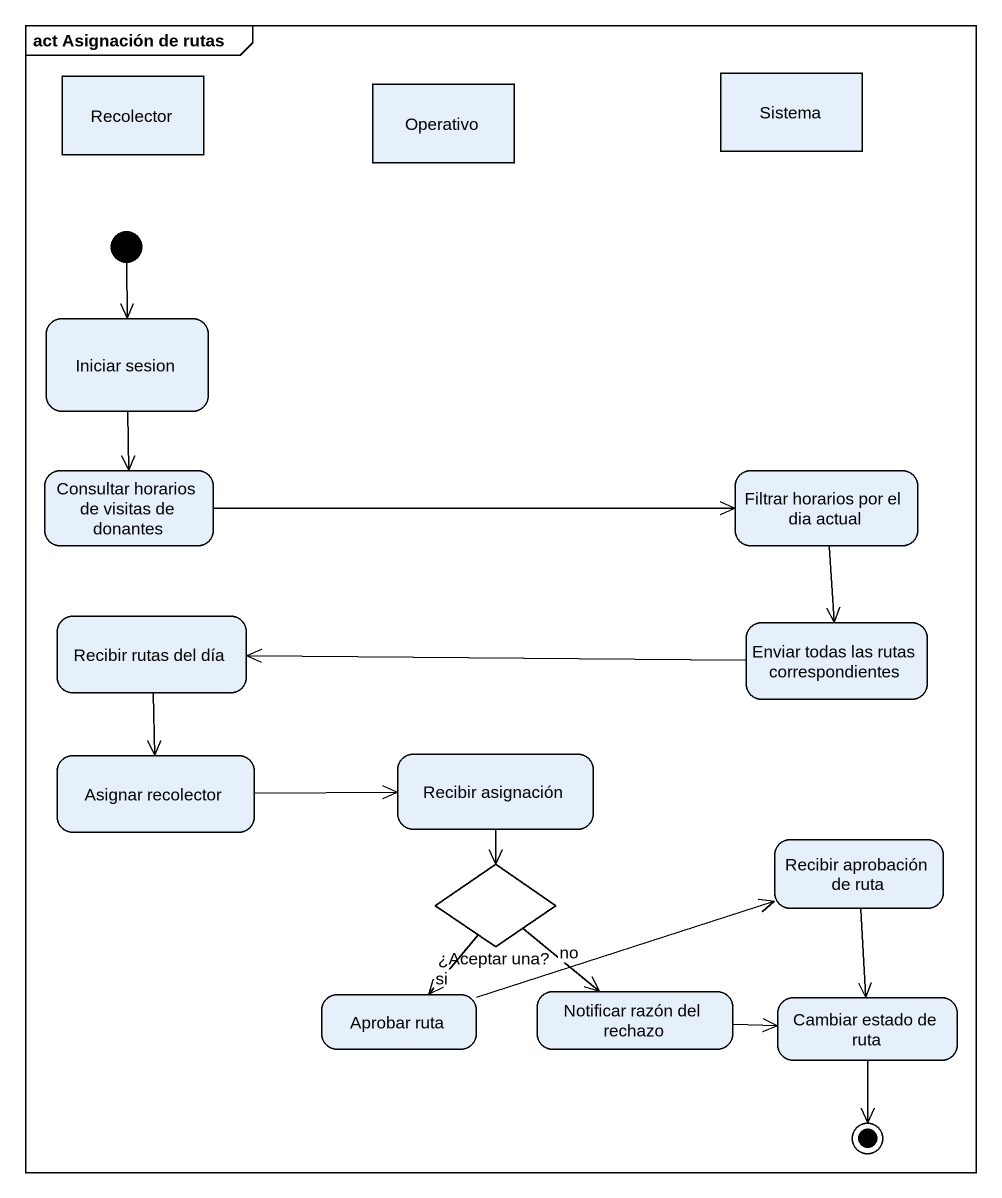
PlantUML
@startuml
mainframe act Asignación de rutas
hide empty description
state Recolector <<object>>
state Operativo <<object>>
state Sistema <<object>>
state "Iniciar sesion" as Iniciar_sesion
state "Consultar horarios de visitas de donantes" as Consultar_horarios_de
state "Filtrar horarios por el dia actual" as Filtrar_horarios_por_el_dia
state "Recibir rutas del día" as Recibir_rutas_del_día
state "Enviar todas las rutas correspondientes" as Enviar_todas_las_rutas
state "Asignar recolector" as Asignar_recolector
state "Recibir asignación" as Recibir_asignación
state "¿Aceptar una?" as Aceptar_una <<choice>>
state "Recibir aprobación de ruta" as Recibir_aprobación_de_ruta
state "Aprobar ruta" as Aprobar_ruta
state "Notificar razón del rechazo" as Notificar_razón_del_rechazo
state "Cambiar estado de ruta" as Cambiar_estado_de_ruta
[*] --> Iniciar_sesion
Iniciar_sesion --> Consultar_horarios_de
Consultar_horarios_de -right-> Filtrar_horarios_por_el_dia
Filtrar_horarios_por_el_dia --> Enviar_todas_las_rutas
Recibir_rutas_del_día --> Asignar_recolector
Enviar_todas_las_rutas -left-> Recibir_rutas_del_día
Asignar_recolector -right-> Recibir_asignación
Recibir_asignación --> Aceptar_una
Aceptar_una --> Aprobar_ruta : si
Aceptar_una --> Notificar_razón_del_rechazo : no
Recibir_aprobación_de_ruta --> Cambiar_estado_de_ruta
Aprobar_ruta -right-> Recibir_aprobación_de_ruta
Notificar_razón_del_rechazo -right-> Cambiar_estado_de_ruta
Cambiar_estado_de_ruta --> [*]
@enduml
